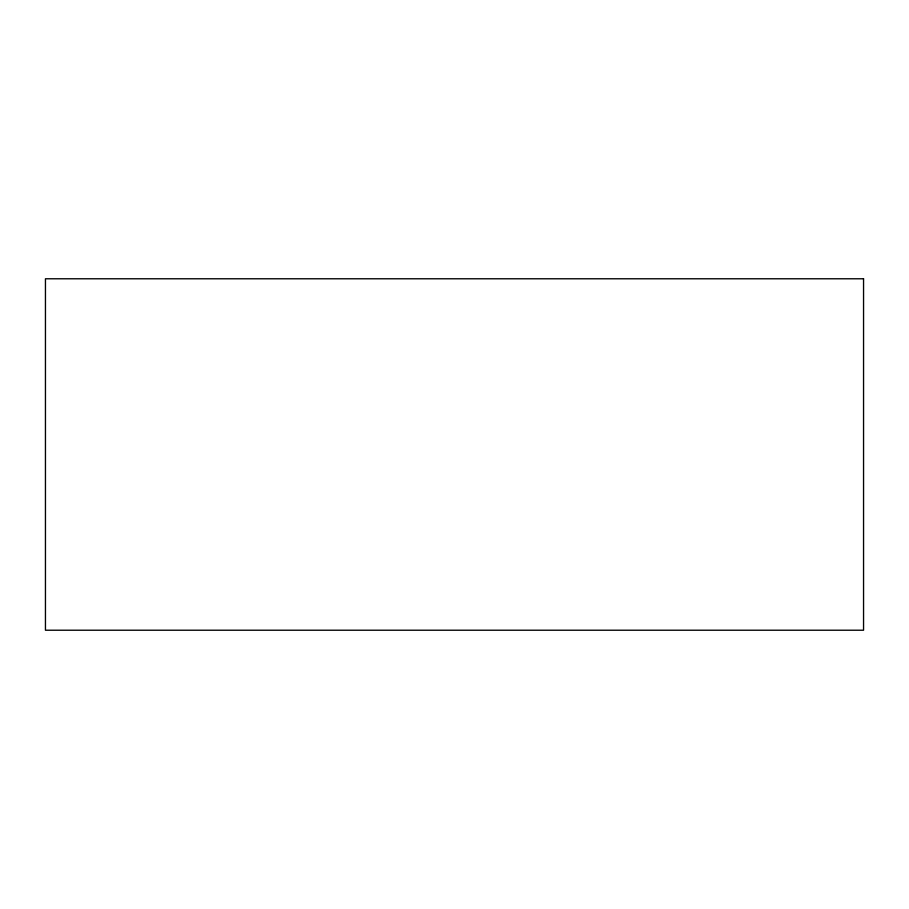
<?xml version="1.0" encoding="UTF-8"?>
<svg xmlns="http://www.w3.org/2000/svg" width="909" height="909" viewBox="0 0 909 909"><rect width="100%" height="100%" fill="white"/><g stroke="black" fill="none" stroke-linecap="round" stroke-linejoin="round"><path stroke-width="1.36" d="M863.55 278.779L45.45 278.779L45.45 630.221L863.55 630.221L863.55 278.779"/></g></svg>
